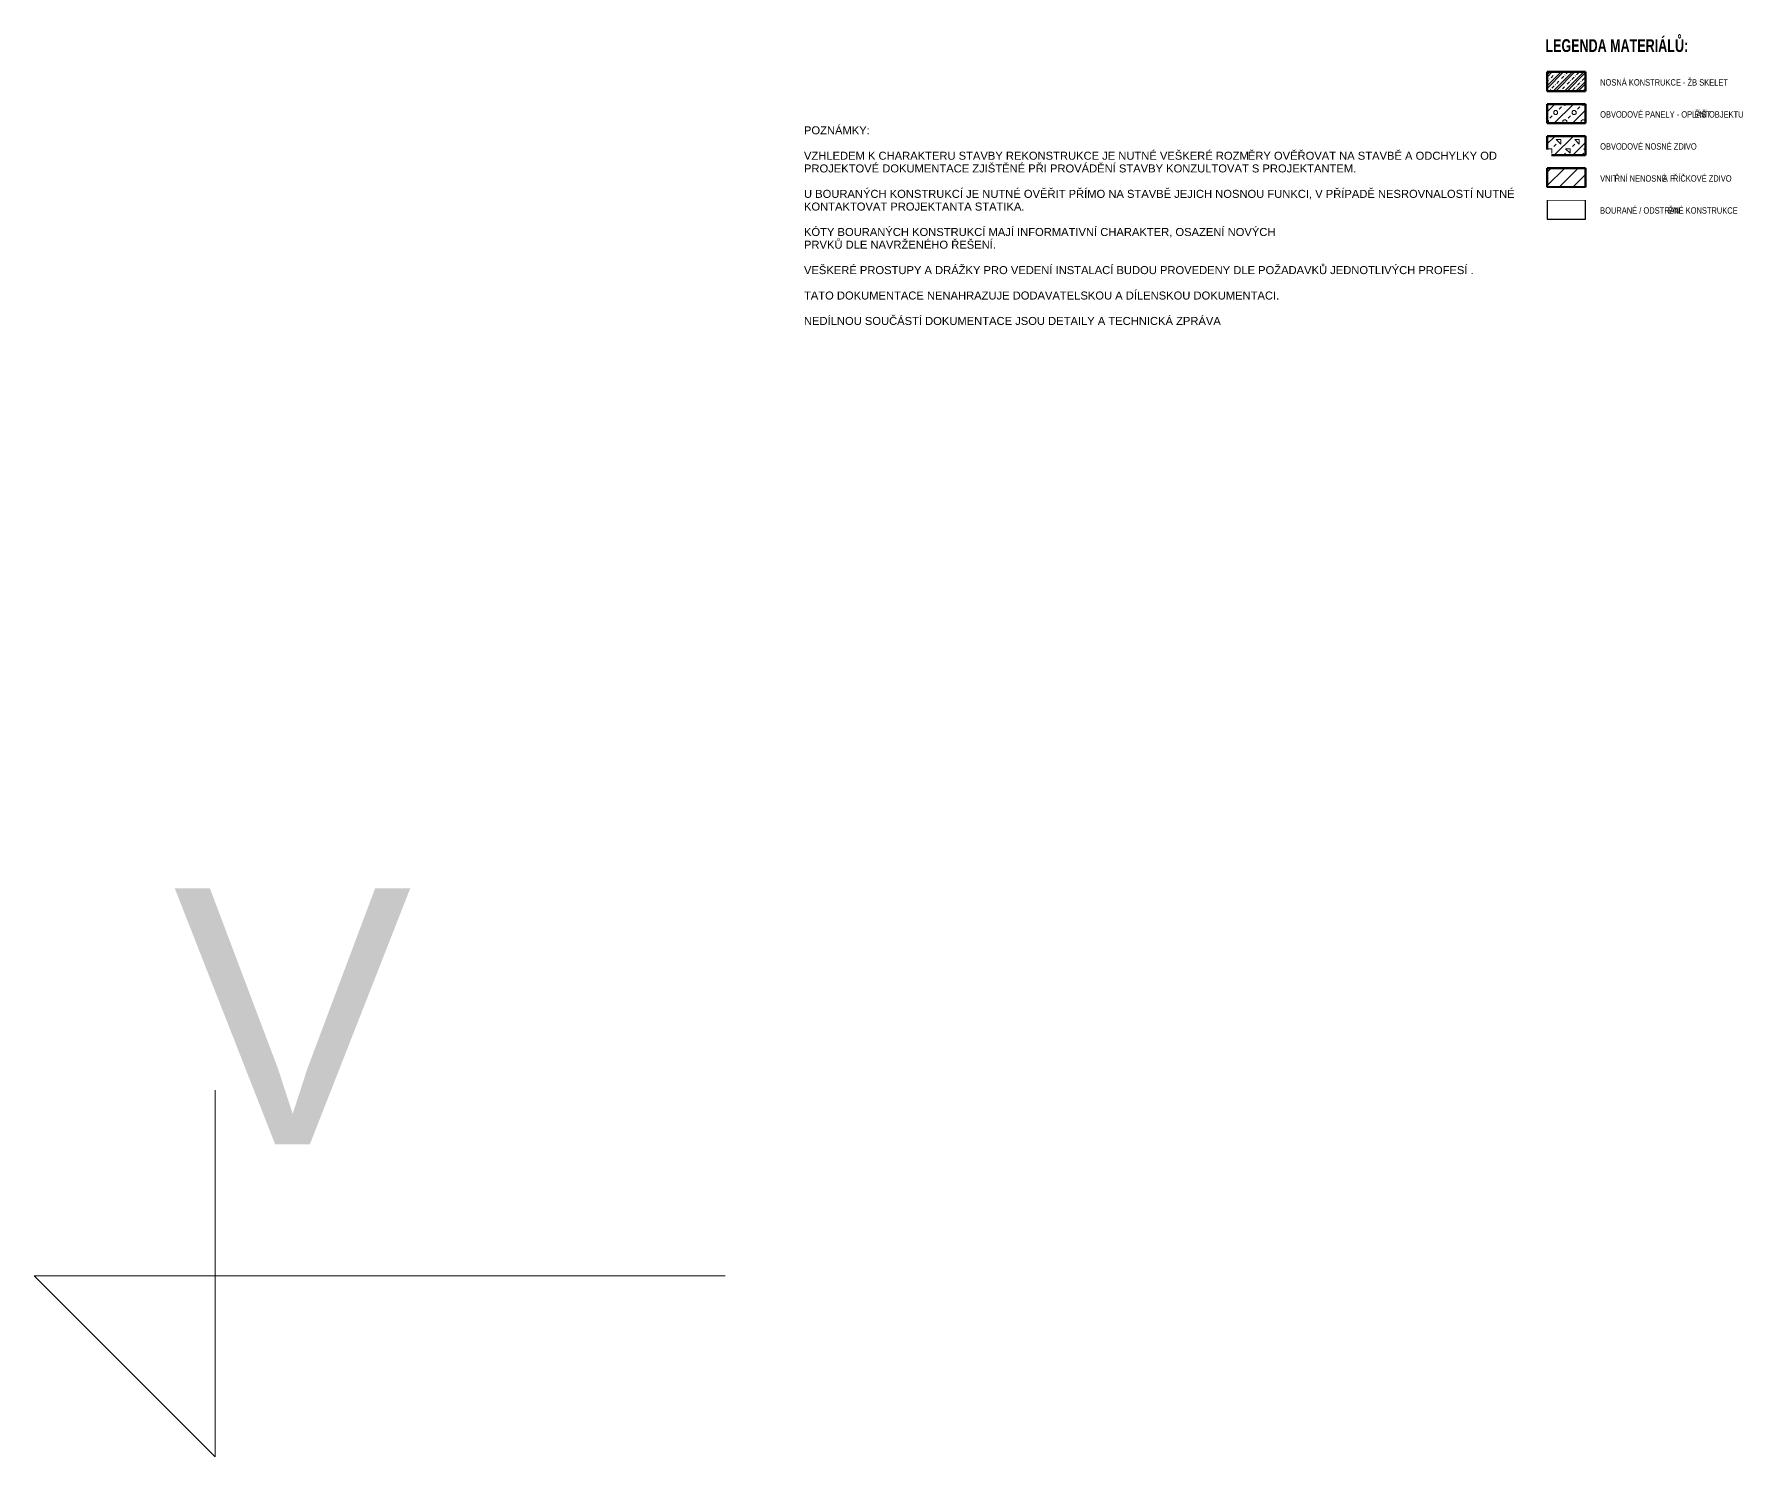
# Model space of a CAD drawing. Header units: millimetres. Extents: x -2861 to 222032, y -45352 to 20466.
# Drawn here: x 195468 to 222032, y -17447 to 4772 of the extents above; entities that cross this region are included whole.
import ezdxf

# ---------------------------------------------------------------- set-up
doc = ezdxf.new("R2010")
doc.units = ezdxf.units.MM
for name, color, linetype, lineweight in [('A-DETL', 90, 'Continuous', 13), ('A-DETL-GENF', 92, 'Continuous', 13), ('A-DETL-THIN', 151, 'Continuous', 13), ('A-DETL-WIDE', 214, 'Continuous', 70), ('G-ANNO-TEXT', 231, 'Continuous', 9)]:
    doc.layers.add(name, color=color, linetype=linetype, lineweight=lineweight)
doc.styles.add('Arial', font='arial.ttf', dxfattribs={"height": 125})
doc.styles.add('Arial_2', font='arial.ttf', dxfattribs={"width": 0.7, "height": 100})
doc.styles.add('Arial_4', font='arial.ttf', dxfattribs={"height": 4000})
doc.styles.add('Arial_B_1', font='arialbd.ttf', dxfattribs={"width": 0.7, "height": 200})

msp = doc.modelspace()

# ---------------------------------------------------------------- hatches: boundary and pattern name
at = {"layer": 'A-DETL-GENF'}
h = msp.add_hatch(dxfattribs=at)
h.set_pattern_fill('FP_183', style=0, pattern_type=2)
h.set_pattern_definition([(45, (216905.96, 0), (-88.3883, 88.3883), []), (45, (216943.46, 0), (-88.3883, 88.3883), []), (45, (217012.96, 0), (-88.3883, 88.3883), [50, -25, 5, -25])])
h.paths.add_polyline_path([(219099.1, 3879.4), (219699.1, 3879.4), (219699.1, 4179.4), (219099.1, 4179.4)])
h = msp.add_hatch(dxfattribs=at)
h.set_pattern_fill('FP_184', style=0, pattern_type=2)
h.set_pattern_definition([(45, (216977.8, 0), (-143.684, 143.684), []), (0, (217206.75, 67.3), (143.684, 143.684), [25.4, -261.968]), (45, (217232.15, 67.3), (-143.684, 143.684), [25.4, -177.8]), (90, (217250.11, 85.26), (-143.684, 143.684), [25.4, -261.968]), (135, (217250.11, 110.66), (-143.684, -143.684), [25.4, -177.8]), (0, (217206.75, 128.62), (143.684, 143.684), [25.4, -261.968]), (45, (217188.8, 110.66), (-143.684, 143.684), [25.4, -177.8]), (90, (217188.8, 85.26), (-143.684, 143.684), [25.4, -261.968]), (135, (217206.75, 67.3), (-143.684, -143.684), [25.4, -177.8]), (45, (217273.34, 151.85), (-143.684, 143.684), [50.8, -152.4])])
h.paths.add_polyline_path([(219099.1, 3379.4), (219699.1, 3379.4), (219699.1, 3679.4), (219099.1, 3679.4)])
h = msp.add_hatch(dxfattribs=at)
h.set_pattern_fill('FP_185', style=0, pattern_type=2)
h.set_pattern_definition([(45, (216905.96, 0), (-143.684, 143.684), []), (45, (217049.65, 0), (-143.684, 143.684), [50.8, -152.4]), (135, (217157.4, 35.92), (-143.684, -143.684), [101.6, -101.6]), (0, (217085.57, 107.76), (143.684, 143.684), [71.842, -215.526]), (90, (217157.41, 35.92), (-143.684, 143.684), [71.842, -215.526])])
h.paths.add_polyline_path([(219099.1, 2879.4), (219699.1, 2879.4), (219699.1, 3179.4), (219099.1, 3179.4)])
h = msp.add_hatch(dxfattribs=at)
h.set_pattern_fill('FP_4', style=0, pattern_type=2)
h.set_pattern_definition([(45, (216905.96, 0), (-106.066, 106.066), [])])
h.paths.add_polyline_path([(219099.1, 2379.4), (219699.1, 2379.4), (219699.1, 2679.4), (219099.1, 2679.4)])

# ---------------------------------------------------------------- linework, layer by layer
at = {"layer": 'A-DETL', "color": 31, "lineweight": 25}
for p, q in [((219699.1, 2179.4), (219099.1, 2179.4)), ((219099.1, 2179.4), (219099.1, 1879.4)), ((219699.1, 1879.4), (219699.1, 2179.4)), ((219099.1, 1879.4), (219699.1, 1879.4))]:
    msp.add_line(p, q, dxfattribs=at)
at = {"layer": 'A-DETL-THIN', "lineweight": 9}
for p, q in [((198296.4, -17446.6), (198296.4, -11716.7)), ((206259.8, -14618.2), (195467.9, -14618.2)), ((195467.9, -14618.2), (198296.4, -17446.6))]:
    msp.add_line(p, q, dxfattribs=at)
at = {"layer": 'A-DETL-WIDE'}
for p, q in [((219699.1, 4179.4), (219099.1, 4179.4)), ((219099.1, 4179.4), (219099.1, 3879.4)), ((219699.1, 3879.4), (219699.1, 4179.4)), ((219099.1, 3879.4), (219699.1, 3879.4)), ((219699.1, 3679.4), (219099.1, 3679.4)), ((219099.1, 3679.4), (219099.1, 3379.4)), ((219699.1, 3379.4), (219699.1, 3679.4)), ((219099.1, 3379.4), (219699.1, 3379.4)), ((219699.1, 3179.4), (219099.1, 3179.4)), ((219099.1, 3179.4), (219099.1, 2879.4)), ((219699.1, 2879.4), (219699.1, 3179.4)), ((219099.1, 2879.4), (219699.1, 2879.4)), ((219699.1, 2679.4), (219099.1, 2679.4)), ((219099.1, 2679.4), (219099.1, 2379.4)), ((219699.1, 2379.4), (219699.1, 2679.4)), ((219099.1, 2379.4), (219699.1, 2379.4))]:
    msp.add_line(p, q, dxfattribs=at)

# ---------------------------------------------------------------- texts
at = {"layer": 'G-ANNO-TEXT', "color": 7, "lineweight": 25, "attachment_point": 1}
for s, insert, char_height, width, style in [('LEGENDA MATERIÁL', (219072.2, 4691.6), 200, 2452.362, 'Arial_B_1'), ('Ů:', (221095.6, 4691.6), 200, 249.726, 'Arial_B_1'), ('NOSNÁ KONSTRUKCE - ŽB SKELET', (219925.9, 4067.4), 100, 2062.341, 'Arial_2'), ('OBVODOVÉ PANELY - OPLÁŠT', (219925.9, 3567.4), 100, 1784.556, 'Arial_2'), ('ĚNÍ OBJEKTU', (221398.3, 3567.4), 100, 794.071, 'Arial_2'), ('OBVODOVÉ NOSNÉ ZDIVO', (219925.9, 3067.4), 100, 1554.472, 'Arial_2')]:
    msp.add_mtext(s, dxfattribs=dict(at, insert=insert, char_height=char_height, width=width, style=style))
at = {"layer": 'G-ANNO-TEXT', "color": 7, "char_height": 125, "attachment_point": 1, "style": 'Arial', "bg_fill": 3, "box_fill_scale": 1.25, "bg_fill_color": 256, "bg_fill_true_color": 13158600, "bg_fill_transparency": 0}
for s, insert, width in [('POZNÁMKY:', (207492.3, 3331.3), 1238.607), ('VZHLEDEM K CHARAKTERU STAVBY REKONSTRUKCE JE NUTNÉ VEŠKERÉ ROZM', (207492.3, 2934.4), 8401.685), ('KÓTY BOURANÝCH KONSTRUKCÍ MAJÍ INFORMATIVNÍ CHARAKTER, OSAZENÍ NOVÝCH', (207492.3, 1743.8), 8918.773), ('VEŠKERÉ PROSTUPY A DRÁŽKY PRO VEDENÍ INSTALACÍ BUDOU PROVEDENY DLE POŽADAVKŮ JEDNOTLIVÝCH PROFESÍ .', (207492.3, 1148.5), 12658.646), ('TATO DOKUMENTACE NENAHRAZUJE DODAVATELSKOU A DÍLENSKOU DOKUMENTACI.', (207492.3, 751.6), 8982.908), ('NEDÍLNOU SOUČÁSTÍ DOKUMENTACE JSOU DETAILY A TECHNICKÁ ZPRÁVA', (207492.3, 354.7), 7884.597)]:
    msp.add_mtext(s, dxfattribs=dict(at, insert=insert, width=width))
at = {"layer": 'G-ANNO-TEXT', "color": 7, "insert": (197641.5, -8567.2), "char_height": 4000, "width": 4649.787, "attachment_point": 1, "style": 'Arial_4'}
msp.add_mtext('\\fArial|b0|i0|c238|p34|;V', dxfattribs=at)

# ---------------------------------------------------------------- next in the draw order: texts
at = {"layer": 'G-ANNO-TEXT', "color": 7, "char_height": 125, "attachment_point": 1, "style": 'Arial', "bg_fill": 3, "box_fill_scale": 1.25, "bg_fill_color": 256, "bg_fill_true_color": 13158600, "bg_fill_transparency": 0}
for s, insert, width in [('ĚRY OVĚŘOVAT NA STAVBĚ A ODCHYLKY OD', (214424.4, 2934.4), 4709.914), ('U BOURANÝCH KONSTRUKCÍ JE NUTNÉ OVĚŘIT PŘÍMO NA STAVBĚ JEJICH NOSNOU FUNKCI, V PŘÍPADĚ NESROVNALOSTÍ NUTNÉ', (207492.3, 2339.1), 13456.325), ('PRVKŮ DLE NAVRŽENÉHO ŘEŠENÍ.', (207492.3, 1545.3), 3623.628)]:
    msp.add_mtext(s, dxfattribs=dict(at, insert=insert, width=width))

# ---------------------------------------------------------------- next in the draw order: texts
for s, insert, width in [('PROJEKTOVÉ DOKUMENTACE ZJIŠTĚNÉ PŘI PROVÁDĚNÍ STAVBY KONZULTOVAT S PROJEKTANTEM.', (207492.3, 2736), 10454.005), ('KONTAKTOVAT PROJEKTANTA STATIKA. ', (207492.3, 2140.6), 4248.944)]:
    msp.add_mtext(s, dxfattribs=dict(at, insert=insert, width=width))
at = {"layer": 'G-ANNO-TEXT', "color": 7, "lineweight": 25, "char_height": 100, "attachment_point": 1, "style": 'Arial_2'}
for s, insert, width in [('VNIT', (219925.9, 2567.4), 274.979), ('ŘNÍ NENOSNÉ ', (220152.8, 2567.4), 872.637), (' A P', (220872.8, 2567.4), 230.084), ('ŘÍČKOVÉ ZDIVO', (221062.7, 2567.4), 945.59), ('BOURANÉ / ODSTRAN', (219925.9, 2067.4), 1287.911), ('ĚNÉ KONSTRUKCE', (220988.6, 2067.4), 1122.362)]:
    msp.add_mtext(s, dxfattribs=dict(at, insert=insert, width=width))

doc.saveas('drawing.dxf')
